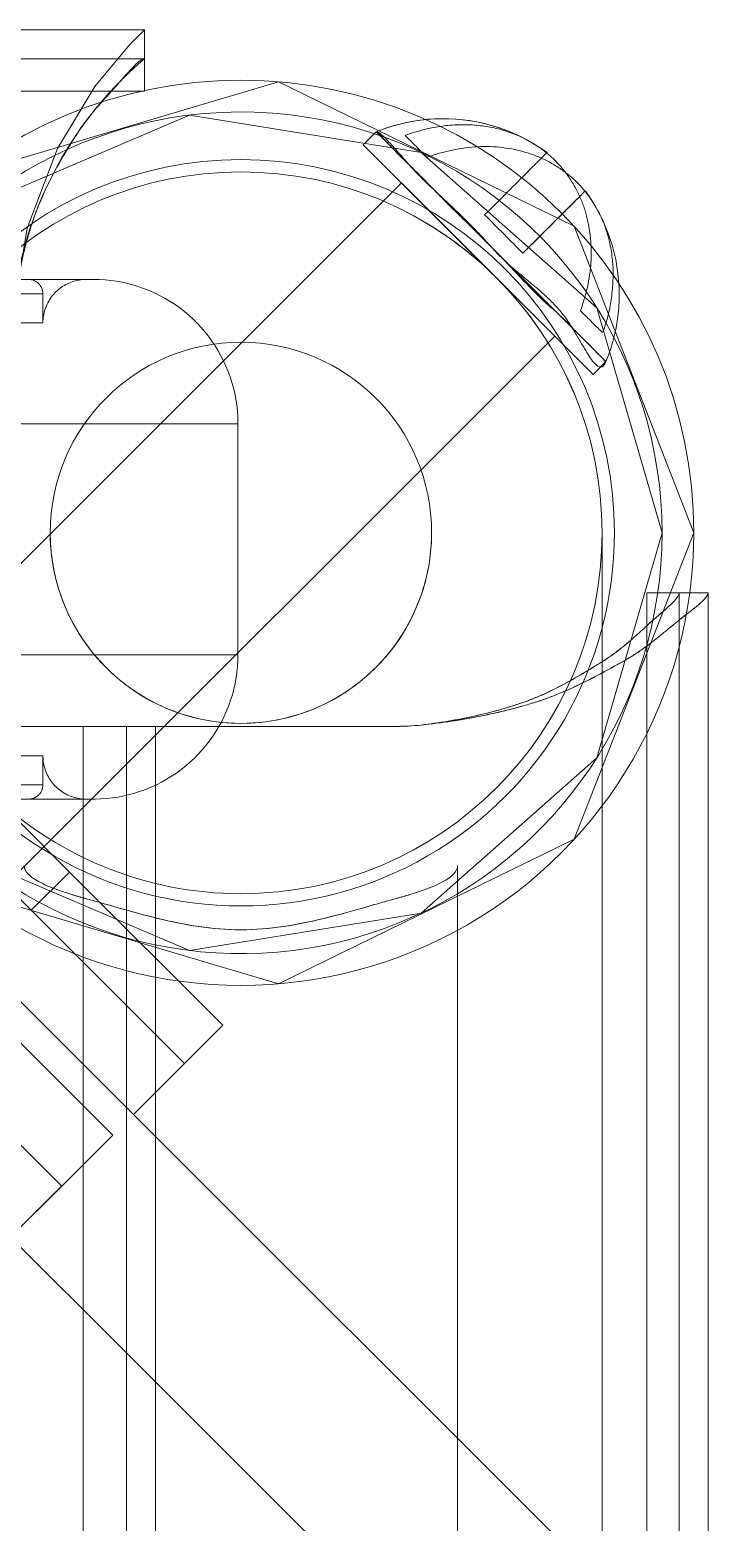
# Model space of a CAD drawing. Header units: millimetres. Extents: x -32954 to 151739, y -65671 to 56243.
# Drawn here: x -10782.36 to -10763.59, y -48571.31 to -48529.97 of the extents above; entities that cross this region are included whole.
import ezdxf

# ---------------------------------------------------------------- set-up
doc = ezdxf.new("R2010")
doc.units = ezdxf.units.MM
doc.layers.add('G-IMPT', color=7, linetype='Continuous', lineweight=9)
doc.layers.add('I-FURN', color=7, linetype='Continuous', lineweight=9)

# ---------------------------------------------------------------- blocks, each defined once
blk = doc.blocks.new('М25-М26_Столик манипуляционный - МСК-5501_dwg-9496848-О_ТХ_01')
at = {"layer": 'G-IMPT'}
for p, q in [((-313.365, -13.492), (-313.365, -398.053)), ((-313.365, -13.492), (-313.365, -398.053)), ((-313.365, -398.053), (-313.365, -13.492)), ((-320.3, -16.208), (-320.3, -405.607)), ((-320.3, -16.208), (-320.3, -405.607)), ((-320.3, -405.607), (-320.3, -16.208)), ((-320.3, -405.607), (-320.3, -16.208)), ((-320.3, -405.607), (-320.3, -16.208)), ((-320.3, -405.607), (-320.3, -16.208)), ((-319.5, -16.208), (-319.5, -405.607)), ((-319.5, -16.208), (-319.5, -405.607)), ((-319.5, -405.607), (-319.5, -16.208)), ((-318.6, -405.607), (-318.6, -16.208)), ((-318.6, -405.607), (-318.6, -16.208)), ((-318.6, -405.607), (-318.6, -16.208)), ((-318.6, -16.208), (-318.6, -405.607)), ((-305, -401.907), (-305, -19.907)), ((-305, -19.907), (-305, -401.907)), ((-305, -19.907), (-305, -401.907)), ((-305, -401.907), (-305, -19.907)), ((-305, -401.907), (-305, -19.907)), ((-305, -401.907), (-305, -19.907)), ((-304.2, -401.907), (-304.2, -19.907)), ((-304.2, -401.907), (-304.2, -19.907)), ((-303, -401.907), (-303, -19.907)), ((-303, -401.907), (-303, -19.907)), ((-303, -19.907), (-303, -401.907)), ((-303, -401.907), (-303, -19.907)), ((-300.991, -387.756), (-303.819, -390.584)), ((-302.405, -389.17), (-300.991, -387.756)), ((-291.662, -388.327), (-316.057, -412.722)), ((-291.662, -388.327), (-316.057, -412.722)), ((-302.405, -389.17), (-303.819, -390.584)), ((-303.819, -390.584), (-302.405, -389.17)), ((-302.405, -389.17), (-288.263, -403.312)), ((-298.162, -393.413), (-302.405, -389.17)), ((-288.263, -403.312), (-302.405, -389.17)), ((-303.819, -390.584), (-299.576, -394.827)), ((-304.39, -391.155), (-306.865, -393.63)), ((-305.804, -392.57), (-304.39, -391.155)), ((-290.248, -405.297), (-304.39, -391.155)), ((-311.815, -416.965), (-287.42, -392.57)), ((-311.815, -416.965), (-287.42, -392.57)), ((-305.804, -392.57), (-306.865, -393.63)), ((-306.865, -393.63), (-305.804, -392.57)), ((-305.804, -392.57), (-291.662, -406.712)), ((-301.562, -396.812), (-305.804, -392.57)), ((-291.662, -406.712), (-305.804, -392.57)), ((-306.865, -393.63), (-302.622, -397.873)), ((-302.622, -397.873), (-301.562, -396.812)), ((-301.562, -396.812), (-295.905, -402.469)), ((-303.285, -399.892), (-261.285, -399.892)), ((-261.285, -399.892), (-303.285, -399.892)), ((-261.485, -399.892), (-303.085, -399.892)), ((-261.485, -399.892), (-303.085, -399.892)), ((-301.885, -400.292), (-301.885, -401.092)), ((-262.685, -400.292), (-301.885, -400.292)), ((-262.685, -400.292), (-301.885, -400.292)), ((-262.685, -401.092), (-301.885, -401.092)), ((-262.685, -401.092), (-301.885, -401.092)), ((-311.575, -401.907), (-305, -401.907)), ((-311.575, -401.907), (-305, -401.907)), ((-304.2, -401.907), (-311.5, -401.907)), ((-304.2, -401.907), (-311.5, -401.907)), ((-305, -401.907), (-303, -401.907)), ((-305, -401.907), (-303, -401.907)), ((-303, -401.907), (-304.2, -401.907)), ((-303, -401.907), (-304.2, -401.907)), ((-307.285, -403.892), (-307.285, -410.292)), ((-257.285, -403.892), (-307.285, -403.892)), ((-257.285, -403.892), (-307.285, -403.892)), ((-320.3, -405.607), (-318.6, -405.607)), ((-320.3, -405.607), (-318.6, -405.607)), ((-257.285, -410.292), (-307.285, -410.292)), ((-257.285, -410.292), (-307.285, -410.292)), ((-317.118, -411.661), (-317.472, -412.015)), ((-310.754, -418.025), (-317.118, -411.661)), ((-317.118, -411.661), (-310.754, -418.025)), ((-311.108, -418.379), (-317.472, -412.015)), ((-311.108, -418.379), (-317.472, -412.015)), ((-316.057, -412.722), (-311.815, -416.965)), ((-311.815, -416.965), (-316.057, -412.722)), ((-301.885, -413.092), (-301.885, -413.892)), ((-262.685, -413.092), (-301.885, -413.092)), ((-262.685, -413.092), (-301.885, -413.092)), ((-312.722, -416.058), (-315.15, -413.629)), ((-315.15, -413.629), (-312.722, -416.058)), ((-303.285, -414.292), (-261.285, -414.292)), ((-261.285, -414.292), (-303.285, -414.292)), ((-303.085, -414.292), (-261.485, -414.292)), ((-261.485, -414.292), (-303.085, -414.292)), ((-262.685, -413.892), (-301.885, -413.892)), ((-262.685, -413.892), (-301.885, -413.892)), ((-311.108, -418.379), (-310.754, -418.025)), ((304.699, -419.507), (-304.699, -419.507)), ((304.699, -419.507), (-304.699, -419.507)), ((-304.699, -419.507), (304.699, -419.507)), ((-304.699, -419.507), (-304.699, -421.207)), ((-304.699, -419.507), (304.699, -419.507)), ((-304.699, -419.507), (-304.699, -421.207)), ((-304.699, -420.407), (304.699, -420.407)), ((304.699, -420.407), (-304.699, -420.407)), ((-304.699, -421.207), (304.699, -421.207)), ((-304.699, -421.207), (304.699, -421.207)), ((-304.699, -421.207), (304.699, -421.207)), ((-304.699, -421.207), (304.699, -421.207)), ((-304.699, -421.207), (304.699, -421.207)), ((-304.699, -421.207), (304.699, -421.207))]:
    blk.add_line(p, q, dxfattribs=at)
at = {"layer": 'G-IMPT', "flags": 128}
for points in [[(-319.5, -16.208), (-319.5, -113.558), (-319.5, -210.907), (-319.5, -308.257), (-319.5, -405.607)], [(-319.5, -16.208), (-319.5, -113.558), (-319.5, -210.907), (-319.5, -308.257), (-319.5, -405.607)], [(-318.6, -405.607), (-318.6, -308.257), (-318.6, -210.907), (-318.6, -113.558), (-318.6, -16.208)], [(-318.6, -405.607), (-318.6, -308.257), (-318.6, -210.907), (-318.6, -113.558), (-318.6, -16.208)], [(-305, -19.907), (-305, -115.407), (-305, -210.907), (-305, -306.407), (-305, -401.907)], [(-305, -401.907), (-305, -306.407), (-305, -210.907), (-305, -115.407), (-305, -19.907)], [(-304.2, -401.907), (-304.2, -306.407), (-304.2, -210.907), (-304.2, -115.407), (-304.2, -19.907)], [(-304.2, -19.907), (-304.2, -115.407), (-304.2, -210.907), (-304.2, -306.407), (-304.2, -401.907)], [(-317.365, -407.272), (-317.365, -407.208), (-317.365, -407.016), (-317.365, -406.697), (-317.365, -406.251), (-317.365, -405.678), (-317.365, -404.979), (-317.365, -404.157), (-317.365, -403.211), (-317.365, -402.144), (-317.365, -400.957), (-317.365, -399.652), (-317.365, -398.232), (-317.365, -396.698), (-317.365, -395.053), (-317.365, -393.299), (-317.365, -391.44), (-317.365, -389.478), (-317.365, -387.417), (-317.365, -385.259), (-317.365, -383.009), (-317.365, -380.669), (-317.365, -378.244)], [(-304.39, -391.155), (-308.368, -387.178), (-312.345, -383.2), (-316.323, -379.223), (-320.3, -375.245)], [(-320.3, -375.245), (-316.323, -379.223), (-312.345, -383.2), (-308.368, -387.178), (-304.39, -391.155)], [(-313.365, -375.381), (-310.271, -378.475), (-307.178, -381.569), (-304.084, -384.662), (-300.991, -387.756)], [(-290.248, -405.297), (-293.783, -401.762), (-297.319, -398.226), (-300.855, -394.691), (-304.39, -391.155)], [(-299.668, -397.372), (-308.405, -394.776), (-316.592, -398.781), (-319.905, -407.272)], [(-299.976, -398.252), (-305.946, -395.699), (-312.355, -396.734), (-317.217, -401.036), (-319.025, -407.272), (-317.217, -413.508), (-312.355, -417.811), (-305.946, -418.846), (-299.976, -416.292)], [(-302.622, -397.873), (-301.208, -399.287), (-299.794, -400.701), (-298.38, -402.115), (-296.965, -403.53)], [(-307.285, -403.892), (-307.282, -403.732), (-307.272, -403.573), (-307.256, -403.413), (-307.234, -403.255), (-307.205, -403.098), (-307.17, -402.942), (-307.129, -402.787), (-307.082, -402.634), (-307.029, -402.483), (-306.969, -402.335), (-306.904, -402.189), (-306.833, -402.045), (-306.756, -401.905), (-306.674, -401.768), (-306.586, -401.634), (-306.493, -401.504), (-306.395, -401.377), (-306.292, -401.255), (-306.184, -401.137), (-306.072, -401.023), (-305.955, -400.914), (-305.834, -400.809), (-305.708, -400.71), (-305.579, -400.616), (-305.446, -400.526), (-305.31, -400.443), (-305.17, -400.365), (-305.028, -400.292), (-304.882, -400.225), (-304.734, -400.164), (-304.584, -400.109), (-304.432, -400.06), (-304.278, -400.017), (-304.122, -399.981), (-303.965, -399.951), (-303.807, -399.927), (-303.648, -399.909), (-303.488, -399.897), (-303.328, -399.893), (-303.285, -399.892)], [(-303.285, -399.892), (-303.268, -399.892), (-303.218, -399.892), (-303.134, -399.892), (-303.017, -399.892), (-302.866, -399.892), (-302.683, -399.892), (-302.467, -399.892), (-302.219, -399.892), (-301.939, -399.892), (-301.627, -399.892), (-301.285, -399.892)], [(-301.446, -399.892), (-301.774, -399.892), (-302.072, -399.892), (-302.337, -399.892), (-302.571, -399.892), (-302.771, -399.892), (-302.94, -399.892), (-303.075, -399.892), (-303.177, -399.892), (-303.245, -399.892), (-303.28, -399.892), (-303.285, -399.892)], [(-303.085, -399.892), (-303.037, -399.893), (-302.989, -399.896), (-302.941, -399.901), (-302.894, -399.908), (-302.847, -399.916), (-302.8, -399.927), (-302.753, -399.939), (-302.707, -399.953), (-302.662, -399.969), (-302.618, -399.987), (-302.574, -400.007), (-302.531, -400.028), (-302.489, -400.051), (-302.448, -400.076), (-302.407, -400.102), (-302.368, -400.13), (-302.33, -400.159), (-302.294, -400.19), (-302.258, -400.223), (-302.224, -400.256), (-302.191, -400.291), (-302.16, -400.328), (-302.13, -400.365), (-302.102, -400.404), (-302.075, -400.444), (-302.05, -400.485), (-302.027, -400.527), (-302.005, -400.57), (-301.985, -400.613), (-301.967, -400.658), (-301.95, -400.703), (-301.935, -400.748), (-301.923, -400.795), (-301.912, -400.841), (-301.902, -400.888), (-301.895, -400.936), (-301.89, -400.984), (-301.887, -401.031), (-301.885, -401.079), (-301.885, -401.092)], [(-301.885, -400.292), (-301.885, -400.276), (-301.884, -400.26), (-301.882, -400.244), (-301.88, -400.229), (-301.877, -400.213), (-301.874, -400.197), (-301.869, -400.182), (-301.865, -400.167), (-301.859, -400.151), (-301.853, -400.137), (-301.847, -400.122), (-301.84, -400.108), (-301.832, -400.094), (-301.824, -400.08), (-301.815, -400.066), (-301.806, -400.053), (-301.796, -400.041), (-301.786, -400.029), (-301.775, -400.017), (-301.764, -400.005), (-301.752, -399.994), (-301.74, -399.984), (-301.727, -399.974), (-301.714, -399.965), (-301.701, -399.956), (-301.687, -399.947), (-301.674, -399.94), (-301.659, -399.932), (-301.645, -399.926), (-301.63, -399.92), (-301.615, -399.914), (-301.6, -399.909), (-301.584, -399.905), (-301.569, -399.901), (-301.553, -399.898), (-301.537, -399.896), (-301.521, -399.894)], [(-303, -401.907), (-302.5, -401.907), (-302, -401.907), (-301.5, -401.907), (-301, -401.907)], [(-301, -401.907), (-301.5, -401.907), (-302, -401.907), (-302.5, -401.907), (-303, -401.907)], [(-303, -401.907), (-302.5, -401.907), (-302, -401.907), (-301.5, -401.907), (-301, -401.907)], [(-301, -401.907), (-301.5, -401.907), (-302, -401.907), (-302.5, -401.907), (-303, -401.907)], [(-299.668, -417.172), (-308.405, -419.769), (-316.592, -415.764), (-319.905, -407.272)], [(-303.285, -414.292), (-303.445, -414.289), (-303.605, -414.28), (-303.764, -414.264), (-303.922, -414.241), (-304.08, -414.213), (-304.236, -414.178), (-304.39, -414.137), (-304.543, -414.089), (-304.694, -414.036), (-304.843, -413.977), (-304.989, -413.911), (-305.132, -413.84), (-305.272, -413.764), (-305.41, -413.681), (-305.544, -413.594), (-305.674, -413.501), (-305.8, -413.403), (-305.923, -413.3), (-306.041, -413.192), (-306.154, -413.079), (-306.264, -412.962), (-306.368, -412.841), (-306.467, -412.716), (-306.562, -412.586), (-306.651, -412.454), (-306.735, -412.317), (-306.813, -412.178), (-306.885, -412.035), (-306.952, -411.89), (-307.013, -411.742), (-307.068, -411.592), (-307.117, -411.439), (-307.16, -411.285), (-307.196, -411.129), (-307.227, -410.972), (-307.251, -410.814), (-307.268, -410.655), (-307.28, -410.495), (-307.285, -410.336), (-307.285, -410.292)], [(-317.472, -412.015), (-317.542, -412.197), (-317.605, -412.381), (-317.661, -412.568), (-317.71, -412.757), (-317.75, -412.948), (-317.784, -413.14), (-317.809, -413.333), (-317.827, -413.527), (-317.836, -413.722), (-317.839, -413.871)], [(-317.472, -412.015), (-317.542, -412.197), (-317.605, -412.381), (-317.661, -412.568), (-317.71, -412.757), (-317.75, -412.948), (-317.784, -413.14), (-317.809, -413.333), (-317.827, -413.527), (-317.836, -413.722), (-317.839, -413.871)], [(-301.027, -413.158), (-301.453, -415.712), (-302.289, -417.921), (-303.325, -419.641), (-304.279, -420.788), (-304.699, -421.207)], [(-301.027, -413.158), (-301.453, -415.712), (-302.289, -417.921), (-303.325, -419.641), (-304.279, -420.788), (-304.699, -421.207)], [(-301.885, -413.092), (-301.886, -413.14), (-301.889, -413.188), (-301.894, -413.236), (-301.9, -413.284), (-301.909, -413.331), (-301.919, -413.378), (-301.932, -413.424), (-301.946, -413.47), (-301.962, -413.515), (-301.98, -413.56), (-301.999, -413.603), (-302.021, -413.646), (-302.044, -413.689), (-302.068, -413.73), (-302.095, -413.77), (-302.122, -413.809), (-302.152, -413.847), (-302.183, -413.884), (-302.215, -413.919), (-302.249, -413.953), (-302.284, -413.986), (-302.32, -414.017), (-302.358, -414.047), (-302.397, -414.075), (-302.437, -414.102), (-302.478, -414.127), (-302.519, -414.151), (-302.562, -414.172), (-302.606, -414.192), (-302.65, -414.211), (-302.695, -414.227), (-302.741, -414.242), (-302.787, -414.255), (-302.834, -414.266), (-302.881, -414.275), (-302.928, -414.282), (-302.976, -414.287), (-303.024, -414.291), (-303.072, -414.292), (-303.085, -414.292)], [(-317.839, -413.871), (-317.835, -414.066), (-317.823, -414.261), (-317.804, -414.455), (-317.777, -414.648), (-317.742, -414.84), (-317.699, -415.03), (-317.649, -415.218), (-317.591, -415.405), (-317.526, -415.588), (-317.454, -415.77), (-317.374, -415.948), (-317.288, -416.122), (-317.194, -416.293), (-317.094, -416.461), (-316.987, -416.624), (-316.9, -416.747)], [(-317.839, -413.871), (-317.835, -414.066), (-317.823, -414.261), (-317.804, -414.455), (-317.777, -414.648), (-317.742, -414.84), (-317.699, -415.03), (-317.649, -415.218), (-317.591, -415.405), (-317.526, -415.588), (-317.454, -415.77), (-317.374, -415.948), (-317.288, -416.122), (-317.211, -416.265)], [(-301.446, -414.292), (-301.774, -414.292), (-302.072, -414.292), (-302.337, -414.292), (-302.571, -414.292), (-302.771, -414.292), (-302.94, -414.292), (-303.075, -414.292), (-303.177, -414.292), (-303.245, -414.292), (-303.28, -414.292), (-303.285, -414.292)], [(-303.285, -414.292), (-303.268, -414.292), (-303.218, -414.292), (-303.134, -414.292), (-303.017, -414.292), (-302.866, -414.292), (-302.683, -414.292), (-302.467, -414.292), (-302.219, -414.292), (-301.939, -414.292), (-301.627, -414.292), (-301.285, -414.292)], [(-301.517, -414.291), (-301.533, -414.289), (-301.549, -414.287), (-301.564, -414.284), (-301.58, -414.281), (-301.596, -414.277), (-301.611, -414.272), (-301.626, -414.267), (-301.641, -414.261), (-301.655, -414.254), (-301.67, -414.247), (-301.684, -414.239), (-301.697, -414.231), (-301.711, -414.222), (-301.724, -414.213), (-301.736, -414.203), (-301.749, -414.193), (-301.761, -414.182), (-301.772, -414.171), (-301.783, -414.159), (-301.793, -414.147), (-301.803, -414.135), (-301.813, -414.122), (-301.822, -414.108), (-301.83, -414.095), (-301.838, -414.081), (-301.845, -414.067), (-301.852, -414.052), (-301.858, -414.037), (-301.863, -414.022), (-301.868, -414.007), (-301.872, -413.992), (-301.876, -413.976), (-301.879, -413.96), (-301.882, -413.945), (-301.883, -413.929), (-301.884, -413.913), (-301.885, -413.897), (-301.885, -413.892)], [(-315.84, -417.808), (-315.68, -417.919), (-315.516, -418.025), (-315.348, -418.124), (-315.176, -418.215), (-315, -418.3), (-314.821, -418.378), (-314.64, -418.449), (-314.455, -418.512), (-314.268, -418.568), (-314.08, -418.617), (-313.889, -418.658), (-313.697, -418.691), (-313.503, -418.716), (-313.309, -418.734), (-313.115, -418.744), (-312.92, -418.746), (-312.725, -418.74), (-312.53, -418.727), (-312.336, -418.706), (-312.144, -418.677), (-311.952, -418.64), (-311.762, -418.596), (-311.574, -418.544), (-311.388, -418.485), (-311.205, -418.418), (-311.108, -418.379)], [(-315.357, -418.118), (-315.186, -418.21), (-315.01, -418.296), (-314.832, -418.374), (-314.65, -418.445), (-314.466, -418.509), (-314.279, -418.565), (-314.091, -418.614), (-313.9, -418.655), (-313.708, -418.689), (-313.515, -418.715), (-313.321, -418.733), (-313.126, -418.743), (-312.931, -418.746), (-312.736, -418.741), (-312.541, -418.728), (-312.347, -418.707), (-312.155, -418.679), (-311.963, -418.642), (-311.773, -418.598), (-311.585, -418.547), (-311.399, -418.488), (-311.216, -418.422), (-311.108, -418.379)], [(304.699, -419.507), (152.35, -419.507), (0, -419.507), (-152.35, -419.507), (-304.699, -419.507)], [(304.699, -419.507), (152.35, -419.507), (0, -419.507), (-152.35, -419.507), (-304.699, -419.507)], [(-304.699, -420.407), (-304.699, -420.413), (-304.699, -420.419), (-304.699, -420.425), (-304.699, -420.431), (-304.699, -420.437), (-304.699, -420.442), (-304.699, -420.448), (-304.699, -420.454), (-304.699, -420.46), (-304.699, -420.466), (-304.699, -420.472), (-304.699, -420.477), (-304.699, -420.483), (-304.699, -420.489), (-304.699, -420.495), (-304.699, -420.501), (-304.699, -420.507), (-304.699, -420.512), (-304.699, -420.518), (-304.699, -420.524), (-304.699, -420.53), (-304.699, -420.536), (-304.699, -420.542), (-304.699, -420.548), (-304.699, -420.553), (-304.699, -420.559), (-304.699, -420.565), (-304.699, -420.571), (-304.699, -420.577), (-304.699, -420.583), (-304.699, -420.588), (-304.699, -420.594), (-304.699, -420.6), (-304.699, -420.606), (-304.699, -420.612), (-304.699, -420.618), (-304.699, -420.623), (-304.699, -420.629), (-304.699, -420.635), (-304.699, -420.641), (-304.699, -420.647), (-304.699, -420.653), (-304.699, -420.658), (-304.699, -420.664), (-304.699, -420.67), (-304.699, -420.676), (-304.699, -420.682), (-304.699, -420.688), (-304.699, -420.693), (-304.699, -420.699), (-304.699, -420.705), (-304.699, -420.711), (-304.699, -420.717), (-304.699, -420.723), (-304.699, -420.729), (-304.699, -420.734), (-304.699, -420.74), (-304.699, -420.746), (-304.699, -420.752), (-304.699, -420.758), (-304.699, -420.764), (-304.699, -420.769), (-304.699, -420.775), (-304.699, -420.781), (-304.699, -420.787), (-304.699, -420.793), (-304.699, -420.799), (-304.699, -420.804), (-304.699, -420.81), (-304.699, -420.816), (-304.699, -420.822), (-304.699, -420.828), (-304.699, -420.834), (-304.699, -420.839), (-304.699, -420.845), (-304.699, -420.851), (-304.699, -420.857), (-304.699, -420.863), (-304.699, -420.869), (-304.699, -420.875), (-304.699, -420.88), (-304.699, -420.886), (-304.699, -420.892), (-304.699, -420.898), (-304.699, -420.904), (-304.699, -420.91), (-304.699, -420.915), (-304.699, -420.921), (-304.699, -420.927), (-304.699, -420.933), (-304.699, -420.939), (-304.699, -420.945), (-304.699, -420.95), (-304.699, -420.956), (-304.699, -420.962), (-304.699, -420.968), (-304.699, -420.974), (-304.699, -420.98), (-304.699, -420.985), (-304.699, -420.991), (-304.699, -420.997), (-304.699, -421.003), (-304.699, -421.009), (-304.699, -421.015), (-304.699, -421.021), (-304.699, -421.026), (-304.699, -421.032), (-304.699, -421.038), (-304.699, -421.044), (-304.699, -421.05), (-304.699, -421.056), (-304.699, -421.061), (-304.699, -421.067), (-304.699, -421.073), (-304.699, -421.079), (-304.699, -421.085), (-304.699, -421.091), (-304.699, -421.096), (-304.699, -421.102), (-304.699, -421.108), (-304.699, -421.114), (-304.699, -421.12), (-304.699, -421.126), (-304.699, -421.131), (-304.699, -421.137), (-304.699, -421.143), (-304.699, -421.149), (-304.699, -421.155), (-304.699, -421.161), (-304.699, -421.166), (-304.699, -421.172), (-304.699, -421.178), (-304.699, -421.184), (-304.699, -421.19), (-304.699, -421.196), (-304.699, -421.202), (-304.699, -421.207)], [(-304.699, -421.207), (-304.699, -421.007), (-304.699, -420.807), (-304.699, -420.607), (-304.699, -420.407)], [(-304.699, -420.407), (-152.35, -420.407), (0, -420.407), (152.35, -420.407), (304.699, -420.407)], [(304.699, -420.407), (152.35, -420.407), (0, -420.407), (-152.35, -420.407), (-304.699, -420.407)], [(-304.699, -420.407), (-152.35, -420.407), (0, -420.407), (152.35, -420.407), (304.699, -420.407)], [(-304.699, -420.407), (-304.699, -420.413), (-304.699, -420.419), (-304.699, -420.425), (-304.699, -420.431), (-304.699, -420.437), (-304.699, -420.443), (-304.699, -420.449), (-304.699, -420.454), (-304.699, -420.46), (-304.699, -420.466), (-304.699, -420.472), (-304.699, -420.478), (-304.699, -420.484), (-304.699, -420.49), (-304.699, -420.496), (-304.699, -420.501), (-304.699, -420.507), (-304.699, -420.513), (-304.699, -420.519), (-304.699, -420.525), (-304.699, -420.531), (-304.699, -420.537), (-304.699, -420.543), (-304.699, -420.549), (-304.699, -420.554), (-304.699, -420.56), (-304.699, -420.566), (-304.699, -420.572), (-304.699, -420.578), (-304.699, -420.584), (-304.699, -420.59), (-304.699, -420.596), (-304.699, -420.601), (-304.699, -420.607), (-304.699, -420.613), (-304.699, -420.619), (-304.699, -420.625), (-304.699, -420.631), (-304.699, -420.637), (-304.699, -420.643), (-304.699, -420.649), (-304.699, -420.654), (-304.699, -420.66), (-304.699, -420.666), (-304.699, -420.672), (-304.699, -420.678), (-304.699, -420.684), (-304.699, -420.69), (-304.699, -420.696), (-304.699, -420.701), (-304.699, -420.707), (-304.699, -420.713), (-304.699, -420.719), (-304.699, -420.725), (-304.699, -420.731), (-304.699, -420.737), (-304.699, -420.743), (-304.699, -420.749), (-304.699, -420.754), (-304.699, -420.76), (-304.699, -420.766), (-304.699, -420.772), (-304.699, -420.778), (-304.699, -420.784), (-304.699, -420.79), (-304.699, -420.796), (-304.699, -420.801), (-304.699, -420.807), (-304.699, -420.813), (-304.699, -420.819), (-304.699, -420.825), (-304.699, -420.831), (-304.699, -420.837), (-304.699, -420.843), (-304.699, -420.849), (-304.699, -420.854), (-304.699, -420.86), (-304.699, -420.866), (-304.699, -420.872), (-304.699, -420.878), (-304.699, -420.884), (-304.699, -420.89), (-304.699, -420.896), (-304.699, -420.901), (-304.699, -420.907), (-304.699, -420.913), (-304.699, -420.919), (-304.699, -420.925), (-304.699, -420.931), (-304.699, -420.937), (-304.699, -420.943), (-304.699, -420.949), (-304.699, -420.954), (-304.699, -420.96), (-304.699, -420.966), (-304.699, -420.972), (-304.699, -420.978), (-304.699, -420.984), (-304.699, -420.99), (-304.699, -420.996), (-304.699, -421.001), (-304.699, -421.007), (-304.699, -421.013), (-304.699, -421.019), (-304.699, -421.025), (-304.699, -421.031), (-304.699, -421.037), (-304.699, -421.043), (-304.699, -421.049), (-304.699, -421.054), (-304.699, -421.06), (-304.699, -421.066), (-304.699, -421.072), (-304.699, -421.078), (-304.699, -421.084), (-304.699, -421.09), (-304.699, -421.096), (-304.699, -421.101), (-304.699, -421.107), (-304.699, -421.113), (-304.699, -421.119), (-304.699, -421.125), (-304.699, -421.131), (-304.699, -421.137), (-304.699, -421.143), (-304.699, -421.149), (-304.699, -421.154), (-304.699, -421.16), (-304.699, -421.166), (-304.699, -421.172), (-304.699, -421.178), (-304.699, -421.184), (-304.699, -421.19), (-304.699, -421.196), (-304.699, -421.201), (-304.699, -421.207)], [(-304.699, -421.207), (-304.699, -421.007), (-304.699, -420.807), (-304.699, -420.607), (-304.699, -420.407)]]:
    blk.add_lwpolyline(points, dxfattribs=at)
at = {"layer": 'G-IMPT'}
for radius, start, end in [(12.54, 360, 180), (11.66, 44.2758, 315.7242), (10.34, 360, 180), (10, 90, 270), (10, 90, 270), (10, 360, 90), (10, 360, 90), (5.28, 0, 180), (5.28, 360, 180), (12.54, 180, 0), (10.34, 180, 360), (5.28, 180, 0), (5.28, 180, 0), (10, 270, 360), (10, 270, 360)]:
    blk.add_arc((-307.365, -407.272), radius, start, end, dxfattribs=at)
for points, knots in [([(-301.365, -398.053), (-301.365, -397.972), (-301.442, -397.813), (-301.784, -397.579), (-302.248, -397.387), (-302.658, -397.255), (-302.914, -397.18), (-303.117, -397.125), (-303.331, -397.067), (-303.629, -396.982), (-304.183, -396.821), (-305.056, -396.578), (-306.194, -396.342), (-307.376, -396.238), (-308.554, -396.342), (-309.685, -396.578), (-310.553, -396.822), (-311.105, -396.983), (-311.402, -397.068), (-311.614, -397.126), (-311.817, -397.181), (-312.073, -397.256), (-312.482, -397.388), (-312.946, -397.579), (-313.288, -397.813), (-313.365, -397.972), (-313.365, -398.053)], [0, 0, 0, 0, 0.0625, 0.125, 0.1875, 0.21875, 0.234375, 0.25, 0.265625, 0.28125, 0.3125, 0.375, 0.4375, 0.5, 0.5625, 0.625, 0.6875, 0.71875, 0.734375, 0.75, 0.765625, 0.78125, 0.8125, 0.875, 0.9375, 1, 1, 1, 1]), ([(-313.365, -398.053), (-313.365, -397.972), (-313.288, -397.813), (-312.946, -397.579), (-312.482, -397.387), (-312.072, -397.255), (-311.816, -397.18), (-311.613, -397.125), (-311.399, -397.067), (-311.101, -396.982), (-310.547, -396.821), (-309.674, -396.578), (-308.536, -396.342), (-307.354, -396.238), (-306.176, -396.342), (-305.045, -396.578), (-304.176, -396.822), (-303.625, -396.983), (-303.328, -397.068), (-303.115, -397.126), (-302.913, -397.181), (-302.657, -397.256), (-302.248, -397.388), (-301.784, -397.579), (-301.442, -397.813), (-301.365, -397.972), (-301.365, -398.053)], [0, 0, 0, 0, 0.0625, 0.125, 0.1875, 0.21875, 0.234375, 0.25, 0.265625, 0.28125, 0.3125, 0.375, 0.4375, 0.5, 0.5625, 0.625, 0.6875, 0.71875, 0.734375, 0.75, 0.765625, 0.78125, 0.8125, 0.875, 0.9375, 1, 1, 1, 1]), ([(-312.256, -401.935), (-312.813, -401.99), (-313.637, -402.109), (-314.551, -402.308), (-315.056, -402.439), (-315.425, -402.546), (-315.784, -402.664), (-316.245, -402.841), (-316.792, -403.089), (-317.301, -403.353), (-317.637, -403.537), (-317.823, -403.641), (-317.96, -403.717), (-318.094, -403.794), (-318.266, -403.901), (-318.555, -404.096), (-318.931, -404.385), (-319.261, -404.659), (-319.496, -404.853), (-319.658, -404.981), (-319.805, -405.093), (-319.976, -405.231), (-320.213, -405.437), (-320.3, -405.555), (-320.3, -405.607)], [0, 0, 0, 0, 0.125, 0.1875, 0.21875, 0.25, 0.28125, 0.3125, 0.375, 0.4375, 0.46875, 0.484375, 0.5, 0.515625, 0.53125, 0.5625, 0.625, 0.6875, 0.71875, 0.75, 0.78125, 0.8125, 0.875, 1, 1, 1, 1]), ([(-312.265, -401.935), (-312.821, -401.991), (-313.645, -402.11), (-314.558, -402.31), (-315.062, -402.441), (-315.431, -402.548), (-315.789, -402.666), (-316.25, -402.843), (-316.797, -403.091), (-317.305, -403.355), (-317.64, -403.539), (-317.826, -403.643), (-317.963, -403.719), (-318.096, -403.796), (-318.269, -403.903), (-318.557, -404.097), (-318.933, -404.386), (-319.262, -404.66), (-319.497, -404.854), (-319.659, -404.982), (-319.805, -405.094), (-319.977, -405.231), (-320.213, -405.437), (-320.3, -405.555), (-320.3, -405.607)], [0, 0, 0, 0, 0.125, 0.1875, 0.21875, 0.25, 0.28125, 0.3125, 0.375, 0.4375, 0.46875, 0.484375, 0.5, 0.515625, 0.53125, 0.5625, 0.625, 0.6875, 0.71875, 0.75, 0.78125, 0.8125, 0.875, 1, 1, 1, 1]), ([(-319.5, -405.607), (-319.5, -405.553), (-319.42, -405.433), (-319.204, -405.225), (-319.049, -405.087), (-318.916, -404.975), (-318.77, -404.848), (-318.558, -404.654), (-318.262, -404.381), (-317.926, -404.094), (-317.667, -403.901), (-317.513, -403.794), (-317.393, -403.718), (-317.27, -403.642), (-317.104, -403.538), (-316.803, -403.355), (-316.348, -403.092), (-315.857, -402.845), (-315.443, -402.668), (-315.121, -402.55), (-314.788, -402.443), (-314.333, -402.312), (-313.508, -402.112), (-312.761, -401.992), (-312.255, -401.935)], [0, 0, 0, 0, 0.125, 0.1875, 0.21875, 0.25, 0.28125, 0.3125, 0.375, 0.4375, 0.46875, 0.484375, 0.5, 0.515625, 0.53125, 0.5625, 0.625, 0.6875, 0.71875, 0.75, 0.78125, 0.8125, 0.875, 1, 1, 1, 1]), ([(-319.5, -405.607), (-319.5, -405.553), (-319.42, -405.433), (-319.205, -405.226), (-319.049, -405.088), (-318.917, -404.976), (-318.771, -404.848), (-318.559, -404.655), (-318.264, -404.382), (-317.928, -404.096), (-317.669, -403.903), (-317.515, -403.796), (-317.396, -403.719), (-317.273, -403.644), (-317.107, -403.54), (-316.806, -403.357), (-316.352, -403.094), (-315.862, -402.847), (-315.448, -402.67), (-315.126, -402.552), (-314.794, -402.445), (-314.339, -402.313), (-313.515, -402.113), (-312.769, -401.993), (-312.264, -401.935)], [0, 0, 0, 0, 0.125, 0.1875, 0.21875, 0.25, 0.28125, 0.3125, 0.375, 0.4375, 0.46875, 0.484375, 0.5, 0.515625, 0.53125, 0.5625, 0.625, 0.6875, 0.71875, 0.75, 0.78125, 0.8125, 0.875, 1, 1, 1, 1]), ([(-311.108, -418.379), (-311.133, -418.389), (-311.208, -418.358), (-311.398, -418.175), (-311.625, -417.922), (-311.819, -417.699), (-311.942, -417.559), (-312.038, -417.449), (-312.142, -417.334), (-312.292, -417.177), (-312.58, -416.892), (-312.96, -416.54), (-313.366, -416.156), (-313.625, -415.903), (-313.832, -415.693), (-313.987, -415.532), (-314.127, -415.381), (-314.252, -415.241), (-314.401, -415.07), (-314.569, -414.901), (-314.753, -414.731), (-314.965, -414.545), (-315.231, -414.325), (-315.541, -414.069), (-315.833, -413.81), (-316.102, -413.54), (-316.301, -413.302), (-316.443, -413.103), (-316.541, -412.947), (-316.632, -412.792), (-316.746, -412.597), (-316.877, -412.373), (-317.014, -412.151), (-317.175, -411.928), (-317.337, -411.812), (-317.431, -411.917), (-317.472, -412.015)], [0, 0, 0, 0, 0.0625, 0.125, 0.1875, 0.21875, 0.234375, 0.25, 0.265625, 0.28125, 0.3125, 0.375, 0.40625, 0.4375, 0.453125, 0.46875, 0.484375, 0.496094, 0.507812, 0.53125, 0.546875, 0.5625, 0.59375, 0.625, 0.65625, 0.6875, 0.71875, 0.734375, 0.75, 0.765625, 0.78125, 0.8125, 0.84375, 0.875, 0.9375, 1, 1, 1, 1]), ([(-317.472, -412.015), (-317.468, -412.006), (-317.454, -412.016), (-317.418, -412.06), (-317.382, -412.105), (-317.333, -412.157), (-317.27, -412.215), (-317.202, -412.279), (-317.134, -412.35), (-317.048, -412.448), (-316.937, -412.554), (-316.803, -412.681), (-316.681, -412.805), (-316.552, -412.943), (-316.368, -413.133), (-316.217, -413.28), (-316.111, -413.376)], [0, 0, 0, 0, 0.125, 0.1875, 0.25, 0.3125, 0.375, 0.4375, 0.484375, 0.53125, 0.625, 0.6875, 0.75, 0.8125, 0.875, 1, 1, 1, 1]), ([(-317.211, -416.265), (-317.286, -416.132), (-317.379, -415.94), (-317.474, -415.684), (-317.532, -415.492), (-317.582, -415.283), (-317.623, -415.056), (-317.653, -414.831), (-317.67, -414.631), (-317.671, -414.433), (-317.663, -414.206), (-317.644, -413.961), (-317.617, -413.725), (-317.58, -413.506), (-317.513, -413.203), (-317.44, -412.971), (-317.377, -412.817)], [0, 0, 0, 0, 0.125, 0.1875, 0.25, 0.3125, 0.375, 0.4375, 0.5, 0.5625, 0.625, 0.6875, 0.75, 0.8125, 0.875, 1, 1, 1, 1]), ([(-317.377, -412.817), (-317.339, -412.853), (-317.278, -412.916), (-317.187, -413.008), (-317.113, -413.082), (-317.034, -413.16), (-316.923, -413.271), (-316.833, -413.362), (-316.77, -413.424)], [0, 0, 0, 0, 0.25, 0.375, 0.5, 0.625, 0.75, 1, 1, 1, 1]), ([(-316.77, -413.424), (-316.862, -413.692), (-316.962, -414.059), (-317.027, -414.449), (-317.05, -414.667), (-317.072, -414.987), (-317.054, -415.395), (-316.991, -415.795), (-316.945, -416.012), (-316.905, -416.165), (-316.857, -416.314), (-316.782, -416.514), (-316.668, -416.761), (-316.53, -416.997), (-316.411, -417.175), (-316.317, -417.301), (-316.22, -417.42), (-316.082, -417.573), (-315.819, -417.823), (-315.553, -418.008), (-315.357, -418.118)], [0, 0, 0, 0, 0.125, 0.1875, 0.21875, 0.25, 0.375, 0.4375, 0.46875, 0.5, 0.53125, 0.5625, 0.625, 0.6875, 0.71875, 0.75, 0.78125, 0.8125, 0.875, 1, 1, 1, 1]), ([(-316.111, -413.376), (-315.863, -413.584), (-315.468, -413.965), (-314.985, -414.47), (-314.705, -414.767), (-314.494, -414.994), (-314.281, -415.218), (-313.991, -415.509), (-313.628, -415.863), (-313.275, -416.204), (-313.007, -416.471), (-312.817, -416.669), (-312.633, -416.863), (-312.392, -417.107), (-312.105, -417.388), (-311.802, -417.679), (-311.599, -417.884), (-311.468, -418.027), (-311.351, -418.151), (-311.191, -418.324), (-311.123, -418.385), (-311.108, -418.379)], [0, 0, 0, 0, 0.125, 0.1875, 0.21875, 0.25, 0.28125, 0.3125, 0.375, 0.4375, 0.46875, 0.5, 0.53125, 0.5625, 0.625, 0.6875, 0.75, 0.78125, 0.8125, 0.875, 1, 1, 1, 1]), ([(-301.027, -413.158), (-301.082, -413.656), (-301.198, -414.394), (-301.396, -415.213), (-301.526, -415.666), (-301.632, -415.998), (-301.75, -416.32), (-301.926, -416.736), (-302.172, -417.229), (-302.436, -417.688), (-302.619, -417.992), (-302.723, -418.16), (-302.799, -418.283), (-302.876, -418.404), (-302.983, -418.559), (-303.177, -418.82), (-303.466, -419.159), (-303.74, -419.458), (-303.935, -419.671), (-304.063, -419.819), (-304.176, -419.952), (-304.315, -420.109), (-304.524, -420.327), (-304.645, -420.407), (-304.699, -420.407)], [0, 0, 0, 0, 0.125, 0.1875, 0.21875, 0.25, 0.28125, 0.3125, 0.375, 0.4375, 0.46875, 0.484375, 0.5, 0.515625, 0.53125, 0.5625, 0.625, 0.6875, 0.71875, 0.75, 0.78125, 0.8125, 0.875, 1, 1, 1, 1]), ([(-304.699, -420.407), (-304.699, -420.407), (-304.569, -420.299), (-304.087, -419.858), (-303.464, -419.19), (-302.587, -418.048), (-301.754, -416.511), (-301.208, -414.659), (-301.063, -413.659), (-301.027, -413.158)], [0, 0, 0, 0, 0.125, 0.25, 0.375, 0.5, 0.75, 0.875, 1, 1, 1, 1]), ([(-312.517, -417.677), (-312.75, -417.758), (-313.22, -417.89), (-313.805, -417.971), (-314.267, -417.976), (-314.608, -417.949), (-314.884, -417.903), (-315.1, -417.854), (-315.258, -417.812), (-315.414, -417.762), (-315.617, -417.684), (-315.862, -417.569), (-316.093, -417.435), (-316.268, -417.317), (-316.394, -417.224), (-316.514, -417.126), (-316.668, -416.987), (-316.919, -416.722), (-317.103, -416.457), (-317.211, -416.265)], [0, 0, 0, 0, 0.125, 0.25, 0.3125, 0.375, 0.4375, 0.46875, 0.5, 0.53125, 0.5625, 0.625, 0.6875, 0.71875, 0.75, 0.78125, 0.8125, 0.875, 1, 1, 1, 1]), ([(-314.113, -416.081), (-314.38, -416.338), (-314.735, -416.705), (-315.084, -417.054), (-315.261, -417.227), (-315.379, -417.347), (-315.484, -417.455), (-315.61, -417.58), (-315.78, -417.747), (-315.836, -417.81), (-315.84, -417.808)], [0, 0, 0, 0, 0.25, 0.375, 0.4375, 0.5, 0.5625, 0.625, 0.75, 1, 1, 1, 1]), ([(-315.84, -417.808), (-315.836, -417.81), (-315.78, -417.747), (-315.61, -417.579), (-315.484, -417.455), (-315.379, -417.347), (-315.261, -417.228), (-315.083, -417.054), (-314.735, -416.705), (-314.38, -416.338), (-314.113, -416.081)], [0, 0, 0, 0, 0.25, 0.375, 0.4375, 0.5, 0.5625, 0.625, 0.75, 1, 1, 1, 1]), ([(-315.357, -418.118), (-315.115, -418.255), (-314.726, -418.415), (-314.234, -418.522), (-313.945, -418.56), (-313.724, -418.577), (-313.501, -418.581), (-313.201, -418.572), (-312.669, -418.514), (-312.211, -418.393), (-311.91, -418.284)], [0, 0, 0, 0, 0.25, 0.375, 0.4375, 0.5, 0.5625, 0.625, 0.75, 1, 1, 1, 1])]:
    blk.add_open_spline(points, degree=3, knots=knots, dxfattribs=at)
for points in [[(-311.5, -401.907), (-311.627, -401.907), (-311.882, -401.912), (-312.137, -401.926), (-312.265, -401.935)], [(-312.264, -401.935), (-312.149, -401.926), (-311.919, -401.912), (-311.689, -401.907), (-311.575, -401.907)], [(-311.5, -401.907), (-311.626, -401.907), (-311.878, -401.912), (-312.13, -401.926), (-312.256, -401.935)], [(-312.255, -401.935), (-312.142, -401.926), (-311.915, -401.912), (-311.688, -401.907), (-311.575, -401.907)], [(-311.9, -416.185), (-312.961, -415.645), (-314.889, -414.182), (-316.185, -412.134), (-316.633, -411.028)], [(-316.633, -411.028), (-316.185, -412.133), (-314.891, -414.18), (-312.962, -415.645), (-311.9, -416.185)], [(-311.9, -416.185), (-312.961, -415.645), (-314.889, -414.182), (-316.185, -412.134), (-316.633, -411.028)], [(-316.633, -411.028), (-316.185, -412.133), (-314.891, -414.18), (-312.962, -415.645), (-311.9, -416.185)], [(-316.9, -416.747), (-316.899, -416.746), (-316.823, -416.669), (-316.477, -416.324), (-315.919, -415.765), (-315.441, -415.288), (-315.173, -415.02)], [(-315.173, -415.02), (-315.44, -415.286), (-315.914, -415.761), (-316.472, -416.319), (-316.821, -416.668), (-316.899, -416.746), (-316.9, -416.747)], [(-315.173, -415.02), (-314.998, -415.195), (-314.643, -415.551), (-314.288, -415.906), (-314.113, -416.081)], [(-314.113, -416.081), (-314.288, -415.906), (-314.643, -415.551), (-314.998, -415.195), (-315.173, -415.02)], [(-311.91, -418.284), (-311.984, -418.21), (-312.162, -418.032), (-312.391, -417.803), (-312.517, -417.677)]]:
    blk.add_open_spline(points, degree=3, dxfattribs=at)
blk = doc.blocks.new('М25-М26_Столик манипуляционный - М25_Столик манипуляционный-8676404-О_ТХ_01')
blk.add_blockref('М25-М26_Столик манипуляционный - МСК-5501_dwg-9496848-О_ТХ_01', (0, 0))

msp = doc.modelspace()

# ---------------------------------------------------------------- block references
at = {"layer": 'I-FURN', "rotation": 180}
msp.add_blockref('М25-М26_Столик манипуляционный - М25_Столик манипуляционный-8676404-О_ТХ_01', (-11083.886, -48951.174), dxfattribs=at)

doc.saveas('drawing.dxf')
